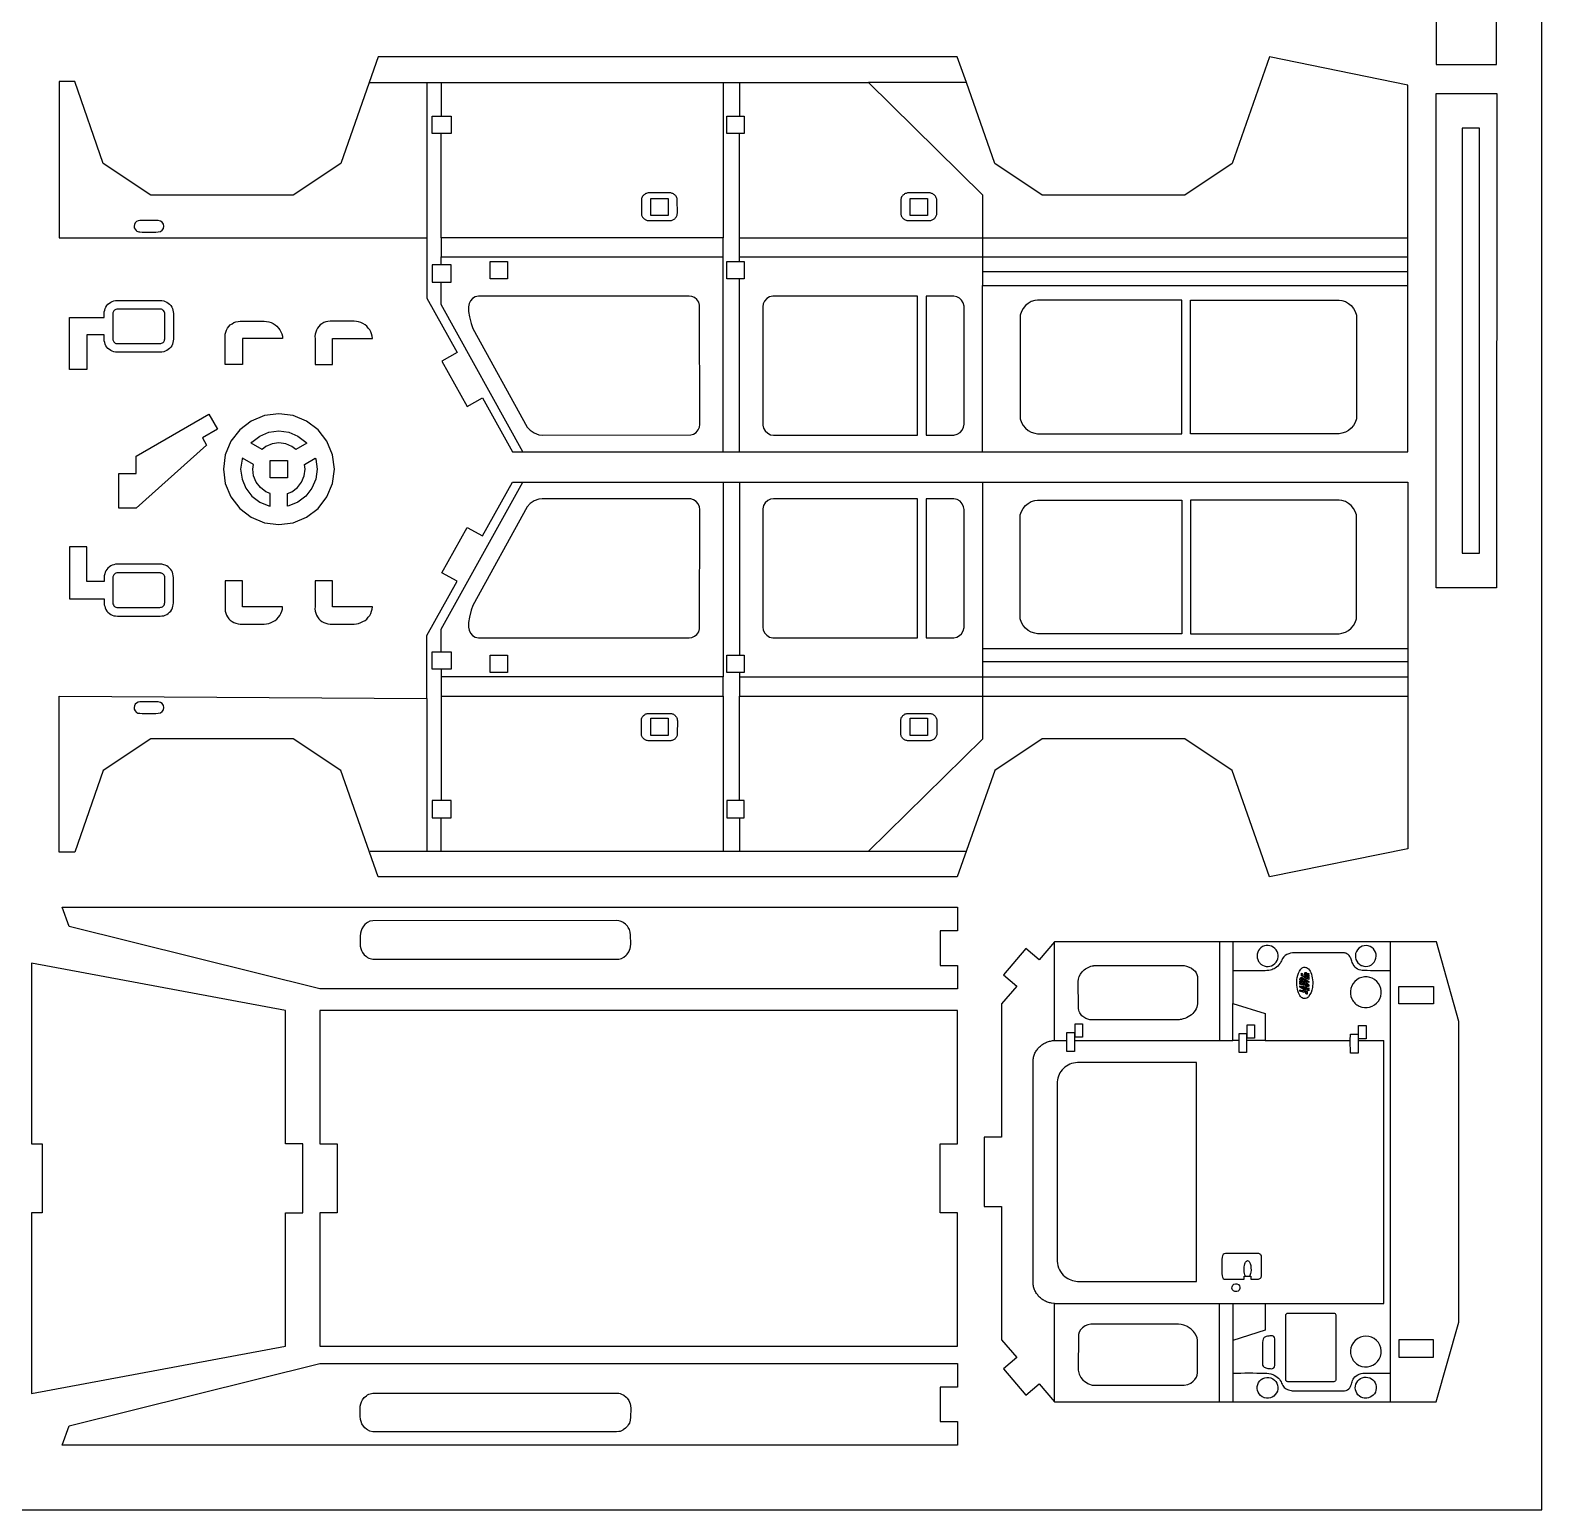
# Model space of a CAD drawing. Extents: x 10.4 to 29.2, y 11.5 to 31.7.
# Drawn here: x 18.24 to 29.18, y 11.53 to 22.24 of the extents above; entities that cross this region are included whole.
import ezdxf

# ---------------------------------------------------------------- set-up
doc = ezdxf.new("R2010")
doc.units = 0
doc.header["$MEASUREMENT"] = 0
doc.layers.get('0').update_dxf_attribs({"linetype": 'CONTINUOUS'})
doc.layers.add('ENGRAVING', color=1, linetype='CONTINUOUS')

msp = doc.modelspace()

# ---------------------------------------------------------------- linework, layer by layer
for points in [[(10.401, 11.533), (29.181, 11.533), (29.181, 31.691), (10.401, 31.691)], [(28.416, 21.992), (28.854, 21.992), (28.855, 25.57), (28.417, 25.57)], [(18.452, 20.738), (21.112, 20.738), (21.112, 20.3), (21.331, 19.907), (21.222, 19.846), (21.405, 19.518), (21.514, 19.579), (21.732, 19.189), (21.807, 19.189), (23.257, 19.189), (23.374, 19.189), (25.133, 19.189), (28.211, 19.189), (28.211, 20.393), (28.211, 20.491), (28.211, 20.599), (28.211, 20.738), (28.211, 21.842), (27.21, 22.047), (26.94, 21.275), (26.597, 21.047), (25.565, 21.047), (25.222, 21.275), (25.017, 21.861), (24.951, 22.047), (20.76, 22.047), (20.695, 21.861), (20.49, 21.275), (20.146, 21.047), (19.115, 21.047), (18.771, 21.275), (18.564, 21.868), (18.452, 21.868)], [(28.416, 18.204), (28.417, 21.783), (28.855, 21.783), (28.854, 18.204)], [(23.284, 21.493), (23.284, 21.618), (23.374, 21.618), (23.409, 21.618), (23.409, 21.493), (23.374, 21.493)], [(28.604, 18.455), (28.729, 18.455), (28.729, 21.532), (28.604, 21.532)], [(22.733, 20.898), (22.733, 21.023), (22.858, 21.023), (22.858, 20.898)], [(24.61, 20.898), (24.61, 21.023), (24.735, 21.023), (24.735, 20.898)], [(21.57, 20.441), (21.57, 20.566), (21.695, 20.566), (21.695, 20.441)], [(23.284, 20.441), (23.284, 20.567), (23.374, 20.567), (23.409, 20.567), (23.409, 20.441), (23.374, 20.441)], [(18.527, 19.784), (18.527, 20.16), (18.777, 20.16), (18.777, 20.189), (18.778, 20.202), (18.781, 20.214), (18.785, 20.226), (18.79, 20.237), (18.797, 20.247), (18.805, 20.257), (18.815, 20.265), (18.825, 20.272), (18.836, 20.277), (18.848, 20.281), (18.86, 20.284), (18.873, 20.285), (19.183, 20.285), (19.195, 20.284), (19.208, 20.281), (19.219, 20.277), (19.231, 20.272), (19.241, 20.265), (19.25, 20.257), (19.259, 20.247), (19.266, 20.237), (19.271, 20.226), (19.275, 20.214), (19.277, 20.202), (19.278, 20.189), (19.278, 20.005), (19.277, 19.992), (19.275, 19.98), (19.271, 19.968), (19.266, 19.957), (19.259, 19.947), (19.25, 19.937), (19.241, 19.929), (19.231, 19.922), (19.219, 19.917), (19.208, 19.913), (19.195, 19.91), (19.183, 19.909), (18.873, 19.909), (18.86, 19.91), (18.848, 19.913), (18.836, 19.917), (18.825, 19.922), (18.815, 19.929), (18.805, 19.937), (18.797, 19.947), (18.79, 19.957), (18.785, 19.968), (18.781, 19.98), (18.778, 19.992), (18.777, 20.005), (18.777, 20.035), (18.652, 20.035), (18.652, 19.784)], [(21.859, 19.346), (21.889, 19.326), (21.922, 19.313), (21.946, 19.31), (23.022, 19.311), (23.043, 19.317), (23.062, 19.33), (23.076, 19.347), (23.085, 19.368), (23.087, 19.387), (23.086, 20.251), (23.08, 20.272), (23.067, 20.291), (23.05, 20.305), (23.029, 20.314), (23.01, 20.316), (21.486, 20.316), (21.463, 20.31), (21.444, 20.299), (21.429, 20.282), (21.419, 20.262), (21.415, 20.239), (21.415, 20.204), (21.42, 20.166), (21.432, 20.117), (21.445, 20.082), (21.839, 19.368)], [(23.579, 19.324), (23.6, 19.313), (23.62, 19.31), (24.663, 19.31), (24.663, 20.316), (23.616, 20.316), (23.593, 20.31), (23.572, 20.298), (23.557, 20.28), (23.546, 20.259), (23.543, 20.239), (23.543, 19.383), (23.549, 19.36), (23.561, 19.34)], [(24.726, 19.31), (24.927, 19.31), (24.951, 19.316), (24.971, 19.329), (24.987, 19.346), (24.997, 19.367), (25.001, 19.388), (25, 20.243), (24.994, 20.266), (24.982, 20.287), (24.968, 20.3), (24.947, 20.311), (24.927, 20.316), (24.726, 20.316)], [(25.464, 19.343), (25.486, 19.331), (25.512, 19.323), (25.532, 19.32), (26.577, 19.32), (26.577, 20.286), (25.532, 20.286), (25.512, 20.284), (25.486, 20.276), (25.464, 20.263), (25.444, 20.247), (25.427, 20.227), (25.415, 20.204), (25.407, 20.179), (25.405, 20.159), (25.405, 19.448), (25.407, 19.427), (25.415, 19.402), (25.427, 19.379), (25.444, 19.36)], [(27.714, 19.32), (26.639, 19.32), (26.639, 20.286), (27.714, 20.286), (27.735, 20.284), (27.76, 20.276), (27.782, 20.263), (27.802, 20.247), (27.819, 20.227), (27.831, 20.204), (27.839, 20.179), (27.841, 20.159), (27.841, 19.448), (27.839, 19.427), (27.831, 19.402), (27.819, 19.379), (27.802, 19.36), (27.782, 19.343), (27.76, 19.331), (27.735, 19.323)], [(19.654, 19.821), (19.654, 20.009), (19.653, 20.024), (19.654, 20.04), (19.657, 20.055), (19.663, 20.07), (19.67, 20.083), (19.679, 20.096), (19.69, 20.107), (19.703, 20.116), (19.716, 20.124), (19.731, 20.129), (19.746, 20.133), (19.762, 20.134), (19.936, 20.134), (19.952, 20.133), (19.969, 20.129), (19.985, 20.124), (20, 20.117), (20.014, 20.108), (20.027, 20.098), (20.039, 20.085), (20.048, 20.072), (20.057, 20.057), (20.063, 20.042), (20.067, 20.025), (20.069, 20.009), (19.779, 20.009), (19.779, 19.821)], [(20.305, 19.821), (20.429, 19.821), (20.429, 20.009), (20.72, 20.009), (20.717, 20.025), (20.713, 20.042), (20.707, 20.057), (20.699, 20.072), (20.689, 20.085), (20.678, 20.098), (20.665, 20.108), (20.65, 20.117), (20.635, 20.124), (20.619, 20.129), (20.603, 20.133), (20.586, 20.134), (20.412, 20.134), (20.397, 20.133), (20.381, 20.129), (20.367, 20.124), (20.353, 20.116), (20.341, 20.107), (20.33, 20.096), (20.32, 20.083), (20.313, 20.07), (20.308, 20.055), (20.304, 20.04), (20.303, 20.024), (20.305, 20.009)], [(18.884, 18.782), (18.884, 19.033), (19.009, 19.033), (19.009, 19.158), (19.535, 19.462), (19.597, 19.354), (19.489, 19.291), (19.519, 19.237), (19.009, 18.782)], [(19.841, 18.716), (19.938, 18.676), (20.042, 18.663), (20.146, 18.676), (20.242, 18.716), (20.326, 18.78), (20.389, 18.863), (20.429, 18.96), (20.443, 19.064), (20.429, 19.168), (20.389, 19.265), (20.326, 19.348), (20.242, 19.411), (20.146, 19.452), (20.042, 19.465), (19.938, 19.452), (19.841, 19.411), (19.758, 19.348), (19.694, 19.265), (19.654, 19.168), (19.641, 19.064), (19.654, 18.96), (19.694, 18.863), (19.758, 18.78)], [(19.841, 19.252), (19.846, 19.259), (19.904, 19.303), (19.97, 19.331), (20.042, 19.34), (20.113, 19.331), (20.18, 19.303), (20.237, 19.259), (20.243, 19.252), (20.164, 19.206), (20.136, 19.228), (20.091, 19.246), (20.042, 19.253), (19.993, 19.246), (19.947, 19.228), (19.92, 19.206)], [(19.846, 18.868), (19.904, 18.824), (19.97, 18.797), (19.979, 18.796), (19.979, 18.887), (19.947, 18.9), (19.908, 18.93), (19.878, 18.969), (19.859, 19.015), (19.853, 19.064), (19.857, 19.098), (19.778, 19.144), (19.775, 19.135), (19.765, 19.064), (19.775, 18.992), (19.802, 18.926)], [(20.104, 18.796), (20.104, 18.887), (20.136, 18.9), (20.176, 18.93), (20.206, 18.969), (20.224, 19.015), (20.231, 19.064), (20.226, 19.098), (20.305, 19.144), (20.309, 19.135), (20.318, 19.064), (20.309, 18.992), (20.281, 18.926), (20.237, 18.868), (20.18, 18.824), (20.113, 18.797)], [(19.979, 19.001), (19.979, 19.126), (20.104, 19.126), (20.104, 19.001)], [(18.452, 16.292), (18.452, 17.422), (21.112, 17.405), (21.112, 17.86), (21.331, 18.252), (21.222, 18.313), (21.405, 18.641), (21.514, 18.58), (21.732, 18.97), (21.807, 18.97), (28.211, 18.97), (28.211, 17.766), (28.211, 17.669), (28.211, 17.56), (28.211, 17.422), (28.211, 16.317), (27.21, 16.113), (26.94, 16.884), (26.597, 17.112), (25.565, 17.112), (25.222, 16.884), (24.951, 16.113), (20.76, 16.113), (20.49, 16.884), (20.146, 17.112), (19.115, 17.112), (18.771, 16.884), (18.564, 16.292)], [(21.444, 17.861), (21.463, 17.849), (21.486, 17.843), (23.01, 17.843), (23.029, 17.845), (23.05, 17.854), (23.067, 17.868), (23.08, 17.887), (23.086, 17.909), (23.087, 18.772), (23.085, 18.791), (23.076, 18.812), (23.062, 18.829), (23.043, 18.842), (23.022, 18.849), (21.946, 18.85), (21.922, 18.846), (21.889, 18.834), (21.859, 18.814), (21.839, 18.791), (21.445, 18.077), (21.432, 18.043), (21.42, 17.993), (21.415, 17.955), (21.415, 17.921), (21.419, 17.898), (21.429, 17.877)], [(23.572, 17.862), (23.593, 17.849), (23.616, 17.843), (24.663, 17.843), (24.663, 18.85), (23.62, 18.849), (23.6, 18.846), (23.579, 18.836), (23.561, 18.82), (23.549, 18.8), (23.543, 18.776), (23.543, 17.921), (23.546, 17.901), (23.557, 17.879)], [(24.726, 17.843), (24.927, 17.843), (24.947, 17.848), (24.968, 17.859), (24.982, 17.873), (24.994, 17.893), (25, 17.917), (25.001, 18.772), (24.997, 18.792), (24.987, 18.813), (24.971, 18.831), (24.951, 18.843), (24.927, 18.849), (24.726, 18.85)], [(25.464, 17.896), (25.444, 17.912), (25.427, 17.932), (25.415, 17.955), (25.407, 17.98), (25.405, 18), (25.405, 18.712), (25.407, 18.732), (25.415, 18.757), (25.427, 18.78), (25.444, 18.8), (25.464, 18.816), (25.486, 18.829), (25.512, 18.836), (25.532, 18.839), (26.577, 18.839), (26.577, 17.873), (25.532, 17.873), (25.512, 17.876), (25.486, 17.884)], [(26.639, 17.873), (27.714, 17.873), (27.735, 17.876), (27.76, 17.884), (27.782, 17.896), (27.802, 17.912), (27.819, 17.932), (27.831, 17.955), (27.839, 17.98), (27.841, 18), (27.841, 18.712), (27.839, 18.732), (27.831, 18.757), (27.819, 18.78), (27.802, 18.8), (27.782, 18.816), (27.76, 18.829), (27.735, 18.836), (27.714, 18.839), (26.639, 18.839)], [(18.527, 18.125), (18.777, 18.125), (18.777, 18.096), (18.778, 18.083), (18.781, 18.071), (18.785, 18.059), (18.79, 18.048), (18.797, 18.037), (18.805, 18.028), (18.815, 18.02), (18.825, 18.013), (18.836, 18.007), (18.848, 18.003), (18.86, 18.001), (18.873, 18), (19.183, 18), (19.195, 18.001), (19.208, 18.003), (19.219, 18.007), (19.231, 18.013), (19.241, 18.02), (19.25, 18.028), (19.259, 18.037), (19.266, 18.048), (19.271, 18.059), (19.275, 18.071), (19.277, 18.083), (19.278, 18.096), (19.278, 18.28), (19.277, 18.292), (19.275, 18.305), (19.271, 18.317), (19.266, 18.328), (19.259, 18.338), (19.25, 18.347), (19.241, 18.356), (19.231, 18.363), (19.219, 18.368), (19.208, 18.372), (19.195, 18.375), (19.183, 18.375), (18.873, 18.375), (18.86, 18.375), (18.848, 18.372), (18.836, 18.368), (18.825, 18.363), (18.815, 18.356), (18.805, 18.347), (18.797, 18.338), (18.79, 18.328), (18.785, 18.317), (18.781, 18.305), (18.778, 18.292), (18.777, 18.28), (18.777, 18.25), (18.652, 18.25), (18.652, 18.501), (18.527, 18.501)], [(19.69, 17.97), (19.703, 17.961), (19.716, 17.953), (19.731, 17.948), (19.746, 17.944), (19.762, 17.943), (19.936, 17.943), (19.952, 17.944), (19.969, 17.947), (19.985, 17.953), (20, 17.96), (20.014, 17.969), (20.027, 17.979), (20.039, 17.992), (20.048, 18.005), (20.057, 18.02), (20.063, 18.035), (20.067, 18.051), (20.069, 18.068), (19.779, 18.068), (19.779, 18.256), (19.654, 18.256), (19.654, 18.068), (19.653, 18.053), (19.654, 18.037), (19.657, 18.022), (19.663, 18.007), (19.67, 17.994), (19.679, 17.981)], [(20.341, 17.97), (20.353, 17.961), (20.367, 17.953), (20.381, 17.948), (20.397, 17.944), (20.412, 17.943), (20.586, 17.943), (20.603, 17.944), (20.619, 17.947), (20.635, 17.953), (20.65, 17.96), (20.665, 17.969), (20.678, 17.979), (20.689, 17.992), (20.699, 18.005), (20.707, 18.02), (20.713, 18.035), (20.717, 18.051), (20.72, 18.068), (20.429, 18.068), (20.429, 18.256), (20.305, 18.256), (20.305, 18.068), (20.303, 18.053), (20.304, 18.037), (20.308, 18.022), (20.313, 18.007), (20.32, 17.994), (20.33, 17.981)], [(21.695, 17.593), (21.57, 17.593), (21.57, 17.718), (21.695, 17.718)], [(23.284, 17.593), (23.284, 17.718), (23.409, 17.718), (23.409, 17.593)], [(22.733, 17.136), (22.733, 17.261), (22.858, 17.261), (22.858, 17.136)], [(24.61, 17.136), (24.61, 17.261), (24.735, 17.261), (24.735, 17.136)], [(23.284, 16.541), (23.374, 16.541), (23.409, 16.541), (23.409, 16.666), (23.374, 16.666), (23.284, 16.666)], [(18.524, 15.754), (18.474, 15.894), (24.953, 15.894), (24.953, 15.723), (24.828, 15.723), (24.828, 15.473), (24.953, 15.473), (24.953, 15.303), (20.339, 15.303)], [(20.675, 15.536), (20.683, 15.53), (20.692, 15.525), (20.711, 15.519), (20.721, 15.517), (22.491, 15.517), (22.501, 15.518), (22.511, 15.52), (22.521, 15.523), (22.539, 15.533), (22.554, 15.546), (22.561, 15.553), (22.573, 15.571), (22.583, 15.595), (22.586, 15.606), (22.588, 15.629), (22.587, 15.691), (22.584, 15.713), (22.578, 15.733), (22.57, 15.747), (22.564, 15.756), (22.551, 15.771), (22.534, 15.783), (22.53, 15.786), (22.511, 15.793), (22.501, 15.796), (22.486, 15.797), (20.721, 15.796), (20.701, 15.792), (20.683, 15.783), (20.675, 15.778), (20.663, 15.768), (20.653, 15.756), (20.642, 15.738), (20.636, 15.723), (20.632, 15.707), (20.63, 15.685), (20.63, 15.623), (20.631, 15.612), (20.634, 15.595), (20.64, 15.58), (20.647, 15.566), (20.659, 15.549)], [(25.448, 12.363), (25.544, 12.444), (25.654, 12.315), (26.849, 12.315), (26.946, 12.315), (28.084, 12.315), (28.416, 12.315), (28.581, 12.89), (28.581, 15.066), (28.419, 15.643), (28.084, 15.643), (26.946, 15.643), (26.849, 15.643), (25.654, 15.643), (25.544, 15.513), (25.448, 15.595), (25.286, 15.404), (25.381, 15.323), (25.27, 15.194), (25.27, 14.229), (25.145, 14.229), (25.145, 13.728), (25.27, 13.728), (25.27, 12.764), (25.381, 12.635), (25.286, 12.553)], [(18.251, 12.374), (20.089, 12.717), (20.089, 13.681), (20.216, 13.681), (20.216, 14.182), (20.089, 14.182), (20.089, 15.146), (18.251, 15.489), (18.251, 14.182), (18.328, 14.182), (18.328, 13.681), (18.251, 13.681)], [(28.146, 15.195), (28.146, 15.32), (28.397, 15.32), (28.397, 15.195)], [(20.339, 12.717), (24.953, 12.717), (24.953, 13.681), (24.828, 13.681), (24.828, 14.182), (24.953, 14.182), (24.953, 15.146), (20.339, 15.146), (20.339, 14.182), (20.464, 14.182), (20.464, 13.681), (20.339, 13.681)], [(28.147, 12.762), (28.147, 12.637), (28.397, 12.637), (28.397, 12.762)], [(18.474, 12.001), (18.524, 12.141), (20.339, 12.592), (24.953, 12.592), (24.953, 12.421), (24.828, 12.421), (24.828, 12.171), (24.953, 12.171), (24.953, 12.001)], [(20.675, 12.117), (20.663, 12.127), (20.653, 12.138), (20.642, 12.156), (20.636, 12.171), (20.632, 12.187), (20.63, 12.21), (20.63, 12.272), (20.631, 12.283), (20.634, 12.299), (20.64, 12.314), (20.647, 12.328), (20.659, 12.345), (20.675, 12.359), (20.683, 12.364), (20.692, 12.369), (20.711, 12.376), (20.721, 12.377), (22.491, 12.378), (22.501, 12.377), (22.511, 12.374), (22.521, 12.371), (22.539, 12.362), (22.554, 12.349), (22.561, 12.341), (22.573, 12.324), (22.583, 12.299), (22.586, 12.288), (22.588, 12.266), (22.587, 12.204), (22.584, 12.182), (22.578, 12.161), (22.57, 12.147), (22.564, 12.138), (22.551, 12.123), (22.534, 12.111), (22.53, 12.109), (22.511, 12.101), (22.501, 12.099), (22.486, 12.098), (20.721, 12.098), (20.701, 12.103), (20.683, 12.111)]]:
    msp.add_lwpolyline(points, close=True)
msp.add_lwpolyline([(24.309, 16.299), (24.306, 16.295)])
at = {"layer": 'ENGRAVING'}
for points in [[(20.695, 21.861), (21.112, 21.861), (21.112, 20.738)], [(21.112, 21.861), (21.216, 21.861), (21.216, 21.618), (21.288, 21.618), (21.288, 21.493), (21.216, 21.493), (21.151, 21.493), (21.151, 21.618), (21.216, 21.618)], [(21.216, 21.861), (23.257, 21.861), (23.257, 20.738), (21.216, 20.738), (21.216, 21.493)], [(23.257, 21.861), (23.374, 21.861), (24.309, 21.861)], [(23.374, 21.861), (23.374, 21.618)], [(25.017, 21.861), (24.309, 21.861), (25.133, 21.049), (25.133, 20.738), (25.133, 20.599), (28.211, 20.599)], [(23.374, 20.738), (23.374, 21.493)], [(21.216, 20.738), (21.216, 20.599), (23.257, 20.599)], [(23.257, 19.189), (23.257, 20.599), (23.257, 20.738)], [(23.374, 20.599), (23.374, 20.738), (25.133, 20.738), (28.211, 20.738)], [(21.216, 20.543), (21.151, 20.543), (21.151, 20.417), (21.216, 20.417), (21.288, 20.417), (21.288, 20.543), (21.216, 20.543), (21.216, 20.599)], [(23.374, 20.567), (23.374, 20.599), (25.133, 20.599), (25.133, 20.491), (25.133, 20.393), (28.211, 20.393)], [(28.211, 20.491), (25.133, 20.491)], [(21.807, 19.189), (21.216, 20.255), (21.216, 20.417)], [(23.374, 19.189), (23.374, 20.441)], [(25.133, 19.189), (25.133, 20.393)], [(21.216, 17.616), (21.151, 17.616), (21.151, 17.742), (21.216, 17.742), (21.216, 17.905), (21.807, 18.97)], [(23.257, 18.969), (23.257, 17.56)], [(23.374, 18.969), (23.374, 17.718)], [(25.133, 18.969), (25.133, 17.766), (25.133, 17.669), (25.133, 17.56), (25.133, 17.422), (25.133, 17.11), (24.309, 16.299)], [(21.216, 17.742), (21.288, 17.742), (21.288, 17.616), (21.216, 17.616), (21.216, 17.56)], [(25.133, 17.766), (28.211, 17.766)], [(28.211, 17.669), (25.133, 17.669)], [(23.374, 17.593), (23.374, 17.56), (25.133, 17.56), (28.211, 17.56)], [(23.374, 17.56), (23.374, 17.422)], [(21.112, 17.405), (21.112, 16.299), (21.216, 16.299), (21.216, 16.541)], [(21.216, 17.422), (21.216, 16.666), (21.151, 16.666), (21.151, 16.541), (21.216, 16.541), (21.288, 16.541), (21.288, 16.666), (21.216, 16.666)], [(23.257, 17.422), (23.257, 16.3)], [(23.374, 16.666), (23.374, 17.422), (25.133, 17.422), (28.211, 17.422)], [(23.374, 16.541), (23.374, 16.299), (24.309, 16.299), (25.014, 16.299)], [(20.703, 16.299), (21.112, 16.299)], [(21.216, 16.299), (23.374, 16.299)], [(25.654, 14.929), (25.654, 15.643)], [(26.849, 15.643), (26.849, 14.929), (26.849, 14.928)], [(26.946, 15.643), (26.946, 15.433), (26.946, 15.198), (27.178, 15.125), (27.178, 14.929), (27.044, 14.929), (27.044, 14.843), (26.99, 14.843), (26.99, 14.929), (26.99, 14.98), (27.044, 14.98), (27.044, 14.929)], [(28.084, 15.433), (28.084, 12.523), (28.084, 12.315)], [(25.799, 14.929), (25.799, 14.849), (25.744, 14.849), (25.744, 14.929), (25.744, 14.986), (25.799, 14.986), (25.799, 14.929), (26.849, 14.929), (26.946, 14.929), (26.946, 15.198)], [(25.654, 13.027), (25.652, 13.027), (25.632, 13.029), (25.625, 13.03), (25.618, 13.032), (25.61, 13.034), (25.603, 13.036), (25.596, 13.039), (25.59, 13.042), (25.583, 13.045), (25.577, 13.049), (25.57, 13.053), (25.564, 13.057), (25.558, 13.062), (25.553, 13.066), (25.547, 13.071), (25.542, 13.076), (25.537, 13.082), (25.533, 13.088), (25.528, 13.093), (25.524, 13.099), (25.52, 13.106), (25.516, 13.112), (25.513, 13.119), (25.51, 13.126), (25.508, 13.132), (25.505, 13.14), (25.503, 13.147), (25.502, 13.154), (25.5, 13.161), (25.499, 13.169), (25.499, 13.177), (25.499, 14.779), (25.499, 14.787), (25.5, 14.794), (25.502, 14.802), (25.503, 14.809), (25.505, 14.816), (25.508, 14.823), (25.51, 14.83), (25.513, 14.837), (25.516, 14.844), (25.52, 14.85), (25.524, 14.856), (25.528, 14.862), (25.533, 14.868), (25.537, 14.874), (25.542, 14.879), (25.547, 14.884), (25.553, 14.889), (25.558, 14.894), (25.564, 14.898), (25.57, 14.903), (25.577, 14.907), (25.583, 14.91), (25.59, 14.913), (25.596, 14.916), (25.603, 14.919), (25.61, 14.922), (25.618, 14.924), (25.625, 14.925), (25.632, 14.927), (25.64, 14.928), (25.652, 14.929), (25.654, 14.929), (25.744, 14.929)], [(26.991, 14.929), (26.99, 14.929), (26.946, 14.929)], [(27.178, 14.929), (27.795, 14.929), (27.796, 14.974), (27.851, 14.974), (27.851, 14.837), (27.796, 14.837), (27.795, 14.929)], [(27.178, 13.027), (28.037, 13.027), (28.037, 14.929)], [(27.851, 14.929), (28.037, 14.929), (28.038, 14.929)], [(25.654, 12.315), (25.654, 13.027), (26.849, 13.027), (26.946, 13.027), (26.946, 12.759), (26.946, 12.523), (26.946, 12.315)], [(26.849, 12.315), (26.849, 13.027)], [(26.946, 13.027), (27.178, 13.027), (27.178, 12.832), (26.946, 12.759)]]:
    msp.add_lwpolyline(points, dxfattribs=at)
for points in [[(22.689, 20.872), (22.693, 20.87), (22.698, 20.867), (22.703, 20.866), (22.708, 20.864), (22.714, 20.863), (22.717, 20.863), (22.719, 20.863), (22.871, 20.863), (22.874, 20.863), (22.877, 20.863), (22.882, 20.864), (22.887, 20.866), (22.892, 20.867), (22.897, 20.87), (22.902, 20.872), (22.906, 20.876), (22.91, 20.879), (22.913, 20.883), (22.916, 20.887), (22.919, 20.892), (22.921, 20.897), (22.923, 20.902), (22.925, 20.907), (22.925, 20.912), (22.926, 20.915), (22.925, 21.013), (22.925, 21.018), (22.923, 21.023), (22.921, 21.028), (22.919, 21.033), (22.916, 21.038), (22.913, 21.042), (22.91, 21.046), (22.906, 21.049), (22.902, 21.052), (22.897, 21.055), (22.892, 21.058), (22.887, 21.059), (22.882, 21.061), (22.877, 21.062), (22.874, 21.062), (22.871, 21.062), (22.719, 21.062), (22.717, 21.062), (22.714, 21.062), (22.708, 21.061), (22.703, 21.059), (22.698, 21.058), (22.693, 21.055), (22.689, 21.052), (22.685, 21.049), (22.681, 21.046), (22.677, 21.042), (22.674, 21.038), (22.671, 21.033), (22.669, 21.028), (22.667, 21.023), (22.666, 21.018), (22.665, 21.013), (22.665, 20.912), (22.666, 20.907), (22.667, 20.902), (22.669, 20.897), (22.671, 20.892), (22.674, 20.887), (22.677, 20.883), (22.681, 20.879), (22.685, 20.876)], [(24.562, 20.876), (24.566, 20.872), (24.57, 20.87), (24.575, 20.867), (24.58, 20.866), (24.585, 20.864), (24.591, 20.863), (24.594, 20.863), (24.597, 20.863), (24.748, 20.863), (24.751, 20.863), (24.754, 20.863), (24.759, 20.864), (24.764, 20.866), (24.769, 20.867), (24.774, 20.87), (24.779, 20.872), (24.783, 20.876), (24.787, 20.879), (24.79, 20.883), (24.793, 20.887), (24.796, 20.892), (24.798, 20.897), (24.8, 20.902), (24.802, 20.907), (24.802, 20.912), (24.802, 21.013), (24.802, 21.018), (24.8, 21.023), (24.798, 21.028), (24.796, 21.033), (24.793, 21.038), (24.79, 21.042), (24.787, 21.046), (24.783, 21.049), (24.779, 21.052), (24.774, 21.055), (24.769, 21.058), (24.764, 21.059), (24.759, 21.061), (24.754, 21.062), (24.751, 21.062), (24.748, 21.062), (24.597, 21.062), (24.594, 21.062), (24.591, 21.062), (24.585, 21.061), (24.58, 21.059), (24.575, 21.058), (24.57, 21.055), (24.566, 21.052), (24.562, 21.049), (24.558, 21.046), (24.554, 21.042), (24.551, 21.038), (24.548, 21.033), (24.546, 21.028), (24.544, 21.023), (24.543, 21.018), (24.542, 21.013), (24.542, 20.912), (24.543, 20.907), (24.544, 20.902), (24.546, 20.897), (24.548, 20.892), (24.551, 20.887), (24.554, 20.883), (24.558, 20.879)], [(21.216, 17.422), (23.257, 17.422), (23.257, 17.56), (21.216, 17.56)], [(22.689, 17.107), (22.685, 17.11), (22.681, 17.114), (22.677, 17.117), (22.674, 17.122), (22.671, 17.126), (22.669, 17.131), (22.667, 17.136), (22.666, 17.141), (22.665, 17.147), (22.665, 17.247), (22.666, 17.253), (22.667, 17.258), (22.669, 17.263), (22.671, 17.268), (22.674, 17.272), (22.677, 17.276), (22.681, 17.28), (22.685, 17.284), (22.689, 17.287), (22.693, 17.29), (22.698, 17.292), (22.703, 17.294), (22.708, 17.295), (22.714, 17.296), (22.717, 17.296), (22.719, 17.296), (22.871, 17.296), (22.874, 17.296), (22.877, 17.296), (22.882, 17.295), (22.887, 17.294), (22.892, 17.292), (22.897, 17.29), (22.902, 17.287), (22.906, 17.284), (22.91, 17.28), (22.913, 17.276), (22.916, 17.272), (22.919, 17.268), (22.921, 17.263), (22.923, 17.258), (22.925, 17.253), (22.925, 17.247), (22.926, 17.244), (22.925, 17.147), (22.925, 17.141), (22.923, 17.136), (22.921, 17.131), (22.919, 17.126), (22.916, 17.122), (22.913, 17.117), (22.91, 17.114), (22.906, 17.11), (22.902, 17.107), (22.897, 17.104), (22.892, 17.102), (22.887, 17.1), (22.882, 17.099), (22.877, 17.098), (22.874, 17.098), (22.871, 17.098), (22.719, 17.098), (22.717, 17.098), (22.714, 17.098), (22.708, 17.099), (22.703, 17.1), (22.698, 17.102), (22.693, 17.104)], [(24.566, 17.107), (24.562, 17.11), (24.558, 17.114), (24.554, 17.117), (24.551, 17.122), (24.548, 17.126), (24.546, 17.131), (24.544, 17.136), (24.543, 17.141), (24.542, 17.147), (24.542, 17.247), (24.543, 17.253), (24.544, 17.258), (24.546, 17.263), (24.548, 17.268), (24.551, 17.272), (24.554, 17.276), (24.558, 17.28), (24.562, 17.284), (24.566, 17.287), (24.57, 17.29), (24.575, 17.292), (24.58, 17.294), (24.585, 17.295), (24.591, 17.296), (24.594, 17.296), (24.597, 17.296), (24.748, 17.296), (24.751, 17.296), (24.754, 17.296), (24.759, 17.295), (24.764, 17.294), (24.769, 17.292), (24.774, 17.29), (24.779, 17.287), (24.783, 17.284), (24.787, 17.28), (24.79, 17.276), (24.793, 17.272), (24.796, 17.268), (24.798, 17.263), (24.8, 17.258), (24.802, 17.253), (24.802, 17.247), (24.802, 17.147), (24.802, 17.141), (24.8, 17.136), (24.798, 17.131), (24.796, 17.126), (24.793, 17.122), (24.79, 17.117), (24.787, 17.114), (24.783, 17.11), (24.779, 17.107), (24.774, 17.104), (24.769, 17.102), (24.764, 17.1), (24.759, 17.099), (24.754, 17.098), (24.751, 17.098), (24.748, 17.098), (24.597, 17.098), (24.594, 17.098), (24.591, 17.098), (24.585, 17.099), (24.58, 17.1), (24.575, 17.102), (24.57, 17.104)], [(27.465, 15.382), (27.465, 15.397), (27.472, 15.395), (27.472, 15.388), (27.476, 15.386), (27.476, 15.393), (27.483, 15.39), (27.483, 15.384), (27.488, 15.382), (27.488, 15.389), (27.495, 15.387), (27.495, 15.371)], [(27.431, 15.296), (27.453, 15.288), (27.453, 15.294), (27.461, 15.292), (27.461, 15.277), (27.431, 15.287)], [(25.803, 15.049), (25.857, 15.049), (25.857, 14.953), (25.803, 14.953)], [(27.103, 14.947), (27.048, 14.947), (27.048, 15.043), (27.103, 15.043)], [(27.909, 14.941), (27.854, 14.941), (27.854, 15.037), (27.909, 15.037)], [(25.895, 12.448), (25.9, 12.445), (25.928, 12.436), (25.939, 12.434), (26.581, 12.434), (26.594, 12.435), (26.619, 12.441), (26.64, 12.45), (26.659, 12.463), (26.671, 12.475), (26.682, 12.493), (26.688, 12.508), (26.69, 12.525), (26.689, 12.761), (26.686, 12.778), (26.678, 12.799), (26.675, 12.804), (26.661, 12.824), (26.643, 12.841), (26.622, 12.856), (26.616, 12.859), (26.591, 12.869), (26.572, 12.874), (26.551, 12.877), (25.917, 12.877), (25.896, 12.872), (25.877, 12.865), (25.856, 12.85), (25.843, 12.836), (25.834, 12.819), (25.828, 12.801), (25.827, 12.796), (25.826, 12.544), (25.827, 12.534), (25.833, 12.514), (25.845, 12.491), (25.863, 12.47), (25.871, 12.463)]]:
    msp.add_lwpolyline(points, close=True, dxfattribs=at)
for points in [[(19.009, 20.79, 0.086443), (19.021, 20.783, 0.08001), (19.035, 20.78, 0.006309), (19.102, 20.779, 0.006302), (19.169, 20.78, 0.406849), (19.209, 20.821, 0.406848), (19.169, 20.863, 0.006303), (19.102, 20.864, 0.006309), (19.035, 20.863, 0.309603), (18.996, 20.835, 0.316438)], [(18.853, 19.979, 0.087809), (18.862, 19.974, 0.067963), (18.875, 19.972), (19.181, 19.972, 0.166336), (19.204, 19.981, 0.189175), (19.215, 20.001, 0.016364), (19.215, 20.003, 0.008181), (19.216, 20.007), (19.216, 20.187, 0.166336), (19.207, 20.211, 0.189175), (19.187, 20.222, 0.016364), (19.185, 20.222, 0.008181), (19.181, 20.222), (18.875, 20.222, 0.166336), (18.851, 20.213, 0.189175), (18.841, 20.194, 0.043026), (18.84, 20.177, -0.010275), (18.84, 20.16, -0.004091), (18.839, 20.083, 0.012272), (18.84, 20.007, 0.100321), (18.844, 19.99, 0.121499)], [(18.853, 18.07, 0.087809), (18.862, 18.065, 0.067963), (18.875, 18.063), (19.181, 18.063, 0.166336), (19.204, 18.072, 0.189175), (19.215, 18.091, 0.016364), (19.215, 18.093, 0.008181), (19.216, 18.098), (19.216, 18.278, 0.166336), (19.207, 18.302, 0.189175), (19.187, 18.312, 0.016364), (19.185, 18.313, 0.008181), (19.181, 18.313), (18.875, 18.313, 0.166336), (18.851, 18.304, 0.189175), (18.841, 18.284, 0.016364), (18.84, 18.282, 0.008181), (18.84, 18.278), (18.84, 18.098, 0.100321), (18.844, 18.081, 0.121499)], [(19.009, 17.306, 0.0865), (19.021, 17.299, 0.080049), (19.035, 17.297, 0.006309), (19.102, 17.296, 0.006303), (19.169, 17.297, 0.406848), (19.209, 17.338, 0.406849), (19.169, 17.379, 0.006302), (19.102, 17.38, 0.006309), (19.035, 17.379, 0.309598), (18.996, 17.351, 0.316339)], [(27.16, 15.474, 0.87639), (27.249, 15.596, 0.876461), (27.131, 15.502, 0.065836), (27.144, 15.486, 0.065877)], [(27.878, 15.471, 0.987827), (27.938, 15.609, 0.987899), (27.874, 15.473, 0.006087), (27.876, 15.472, 0.006124)], [(25.86, 15.102, -0.119093), (25.837, 15.13, -0.105581), (25.827, 15.17), (25.826, 15.355, -0.174818), (25.854, 15.425, -0.152207), (25.928, 15.469, -0.016014), (25.934, 15.47, -0.021515), (25.939, 15.471), (26.551, 15.471, -0.00712), (26.585, 15.471, -0.035033), (26.592, 15.471, -0.137177), (26.661, 15.441, -0.185826), (26.689, 15.392, -0.016418), (26.69, 15.385, -0.012305), (26.69, 15.376), (26.689, 15.195, -0.125514), (26.672, 15.146, -0.187851), (26.585, 15.085, -0.01778), (26.563, 15.08, -0.031825), (26.551, 15.079), (25.917, 15.079, -0.076786), (25.889, 15.085, -0.065419)], [(27.443, 15.241, -0.1356), (27.42, 15.274, -0.130728), (27.411, 15.385, -0.110706), (27.437, 15.445, -0.414294), (27.485, 15.453, -0.145935), (27.509, 15.422, -0.131544), (27.521, 15.312, -0.118711), (27.493, 15.246, -0.26626), (27.462, 15.232, -0.081365), (27.453, 15.234, -0.067835)], [(27.461, 15.321), (27.461, 15.313), (27.457, 15.313), (27.457, 15.308), (27.461, 15.306), (27.461, 15.297), (27.431, 15.315, -0.195193), (27.43, 15.32, 0.064345), (27.431, 15.325)], [(27.431, 15.367, -0.06776), (27.432, 15.38, -0.32401), (27.439, 15.385, -0.201858), (27.454, 15.38, -0.198979), (27.461, 15.365, -0.013215), (27.461, 15.361, 0.004405), (27.461, 15.357)], [(27.461, 15.327), (27.431, 15.338), (27.431, 15.346, -0.006249), (27.443, 15.346, -0.012249), (27.449, 15.346, -0.017021), (27.441, 15.348, -0.01236), (27.431, 15.351), (27.431, 15.36), (27.461, 15.349), (27.461, 15.341, -0.003319), (27.448, 15.34, -0.010292), (27.443, 15.34, -0.020337), (27.451, 15.339, -0.014852), (27.461, 15.335)], [(27.438, 15.374), (27.453, 15.368, 0.330112), (27.443, 15.377, 0.344991)], [(27.44, 15.316, -0.006348), (27.444, 15.314, -0.003646), (27.451, 15.311), (27.451, 15.314, -0.050894), (27.445, 15.316, 0.161701)], [(27.441, 15.396), (27.441, 15.416, 0.056832), (27.445, 15.415, -0.17198), (27.447, 15.414, -0.137101), (27.45, 15.409, 0.022712), (27.456, 15.389, -0.106433), (27.453, 15.392, -0.038432), (27.447, 15.403), (27.447, 15.394)], [(27.465, 15.352), (27.465, 15.361, -0.007723), (27.476, 15.359, -0.010143), (27.484, 15.357, -0.010481), (27.477, 15.361, -0.006972), (27.465, 15.367), (27.465, 15.376), (27.495, 15.357, -0.191025), (27.495, 15.353, 0.063), (27.495, 15.348)], [(27.47, 15.326, -0.246826), (27.466, 15.34, -0.377289), (27.474, 15.346, -0.272558), (27.495, 15.332, -0.551673), (27.487, 15.319, -0.104338), (27.478, 15.321, -0.094125)], [(27.471, 15.41), (27.478, 15.407, 0.320296), (27.475, 15.412, 0.480496)], [(27.483, 15.328, 0.200898), (27.487, 15.329, 0.399218), (27.487, 15.331, 0.15159), (27.482, 15.336, 0.121674), (27.474, 15.337, 0.653285), (27.473, 15.334, 0.143473)], [(27.859, 15.178, 0.844805), (27.986, 15.357, 0.844746), (27.807, 15.23, 0.08416), (27.829, 15.199, 0.084125)], [(27.468, 15.29, -0.106226), (27.471, 15.287, -0.037798), (27.477, 15.277), (27.477, 15.286), (27.483, 15.284), (27.483, 15.264, 0.05605), (27.48, 15.264, -0.169571), (27.477, 15.266, -0.135193), (27.474, 15.27, 0.0224)], [(27.471, 15.305), (27.478, 15.302, 0.308264), (27.475, 15.307, 0.486891)], [(26.683, 13.186), (26.683, 14.77), (25.82, 14.77, 0.176954), (25.719, 14.726, 0.188124), (25.674, 14.631), (25.674, 13.332, 0.221524), (25.73, 13.221, 0.154276), (25.82, 13.186)], [(26.959, 13.112, -0.975511), (26.975, 13.168, -0.975267), (26.962, 13.112, -0.012521), (26.961, 13.112, -0.012397)], [(27.331, 12.467, -0.074571), (27.329, 12.47, -0.049262), (27.328, 12.475), (27.328, 12.941, -0.186297), (27.333, 12.952, -0.185441), (27.343, 12.957), (27.675, 12.957, -0.159427), (27.685, 12.953, -0.18647), (27.69, 12.944), (27.69, 12.472, -0.186722), (27.685, 12.464, -0.159359), (27.675, 12.46), (27.343, 12.46, -0.109656), (27.336, 12.462, -0.123094)], [(27.179, 12.562, 0.054201), (27.191, 12.558, 0.033878), (27.222, 12.554, 0.195538), (27.241, 12.56, 0.211786), (27.249, 12.577), (27.249, 12.77, 0.439935), (27.223, 12.793, 0.017159), (27.186, 12.787, 0.16641), (27.169, 12.777, 0.175768), (27.161, 12.759, 0.00637), (27.159, 12.63, 0.007552), (27.159, 12.588, 0.154839), (27.164, 12.573, 0.129581)], [(27.825, 12.604, 0.941921), (27.998, 12.743, 0.941694), (27.81, 12.625, 0.030028), (27.817, 12.614, 0.029908)], [(27.17, 12.345, -0.987771), (27.22, 12.487, -0.987707), (27.173, 12.344, -0.006185), (27.172, 12.344, -0.006152)], [(27.885, 12.344, -0.870756), (27.909, 12.493, -0.870956), (27.926, 12.343, -0.068972), (27.905, 12.34, -0.069086)]]:
    msp.add_lwpolyline(points, format="xyb", close=True, dxfattribs=at)
for points in [[(28.084, 15.643), (28.084, 15.433, -0.003178), (27.894, 15.435, -0.117898), (27.848, 15.446, -0.159124), (27.816, 15.479, -0.041333), (27.803, 15.511, 0.055481), (27.792, 15.537, 0.200169), (27.762, 15.561, 0.038595), (27.752, 15.563, 0.025024), (27.735, 15.564), (27.39, 15.564, 0.096377), (27.337, 15.551, 0.197598), (27.299, 15.511, -0.051037), (27.286, 15.486, -0.120451), (27.252, 15.453, -0.072763), (27.217, 15.439, -0.055956), (27.167, 15.433, -0.002489), (27.057, 15.433, 0.00083), (26.946, 15.433)], [(27.44, 15.316, 0.003302), (27.439, 15.317, 0.004133), (27.438, 15.317)], [(27.484, 15.406, 0.278803), (27.486, 15.404, -0.024883), (27.495, 15.401), (27.495, 15.393), (27.465, 15.403, -0.02391), (27.465, 15.415, -0.49263), (27.475, 15.421, -0.106902), (27.479, 15.418, -0.081386), (27.482, 15.413), (27.495, 15.415), (27.495, 15.406, -0.001334), (27.484, 15.406, -0.007657), (27.482, 15.406)], [(27.484, 15.301, 0.086604), (27.489, 15.298, -0.020846), (27.495, 15.296), (27.495, 15.288), (27.465, 15.299, -0.025187), (27.466, 15.31, -0.489456), (27.475, 15.316, -0.107733), (27.479, 15.313, -0.082436), (27.482, 15.308), (27.495, 15.31), (27.495, 15.301, -0.001518), (27.484, 15.301, -0.008717), (27.482, 15.301)], [(27.037, 13.223), (27.066, 13.223), (27.076, 13.223), (27.076, 13.202, 0.009295), (27.13, 13.203, 0.26442), (27.149, 13.215, 0.062336), (27.151, 13.22, 0.055996), (27.152, 13.227, 0.006187), (27.153, 13.295, 0.006187), (27.152, 13.364, 0.250493), (27.142, 13.383, 0.144271), (27.123, 13.388, -0.005431), (26.973, 13.388, 0.01086), (26.893, 13.388, 0.397941), (26.867, 13.362, 0.012515), (26.867, 13.226, 0.410788), (26.893, 13.201, -0.003099), (27.027, 13.202), (27.027, 13.223), (27.037, 13.223, -0.103445), (27.026, 13.266, -0.091588), (27.032, 13.314, -0.11388), (27.043, 13.333, -0.401118), (27.06, 13.333, -0.144245), (27.071, 13.316, -0.108007), (27.075, 13.252, -0.036367), (27.071, 13.236, -0.040449), (27.066, 13.223)], [(26.946, 12.523, -0.001529), (27.177, 12.523, -0.090991), (27.234, 12.512, -0.101657), (27.275, 12.486, -0.113471), (27.298, 12.45, 0.112739), (27.317, 12.419, 0.115703), (27.348, 12.401, 0.030652), (27.366, 12.396, 0.028535), (27.385, 12.393), (27.711, 12.393, 0.020515), (27.754, 12.395, 0.231974), (27.791, 12.417, 0.093879), (27.806, 12.451, -0.098344), (27.821, 12.486, -0.169666), (27.86, 12.515, -0.072653), (27.913, 12.523, -0.002974), (27.998, 12.523, 0.000991), (28.084, 12.523)]]:
    msp.add_lwpolyline(points, format="xyb", dxfattribs=at)

doc.saveas('drawing.dxf')
